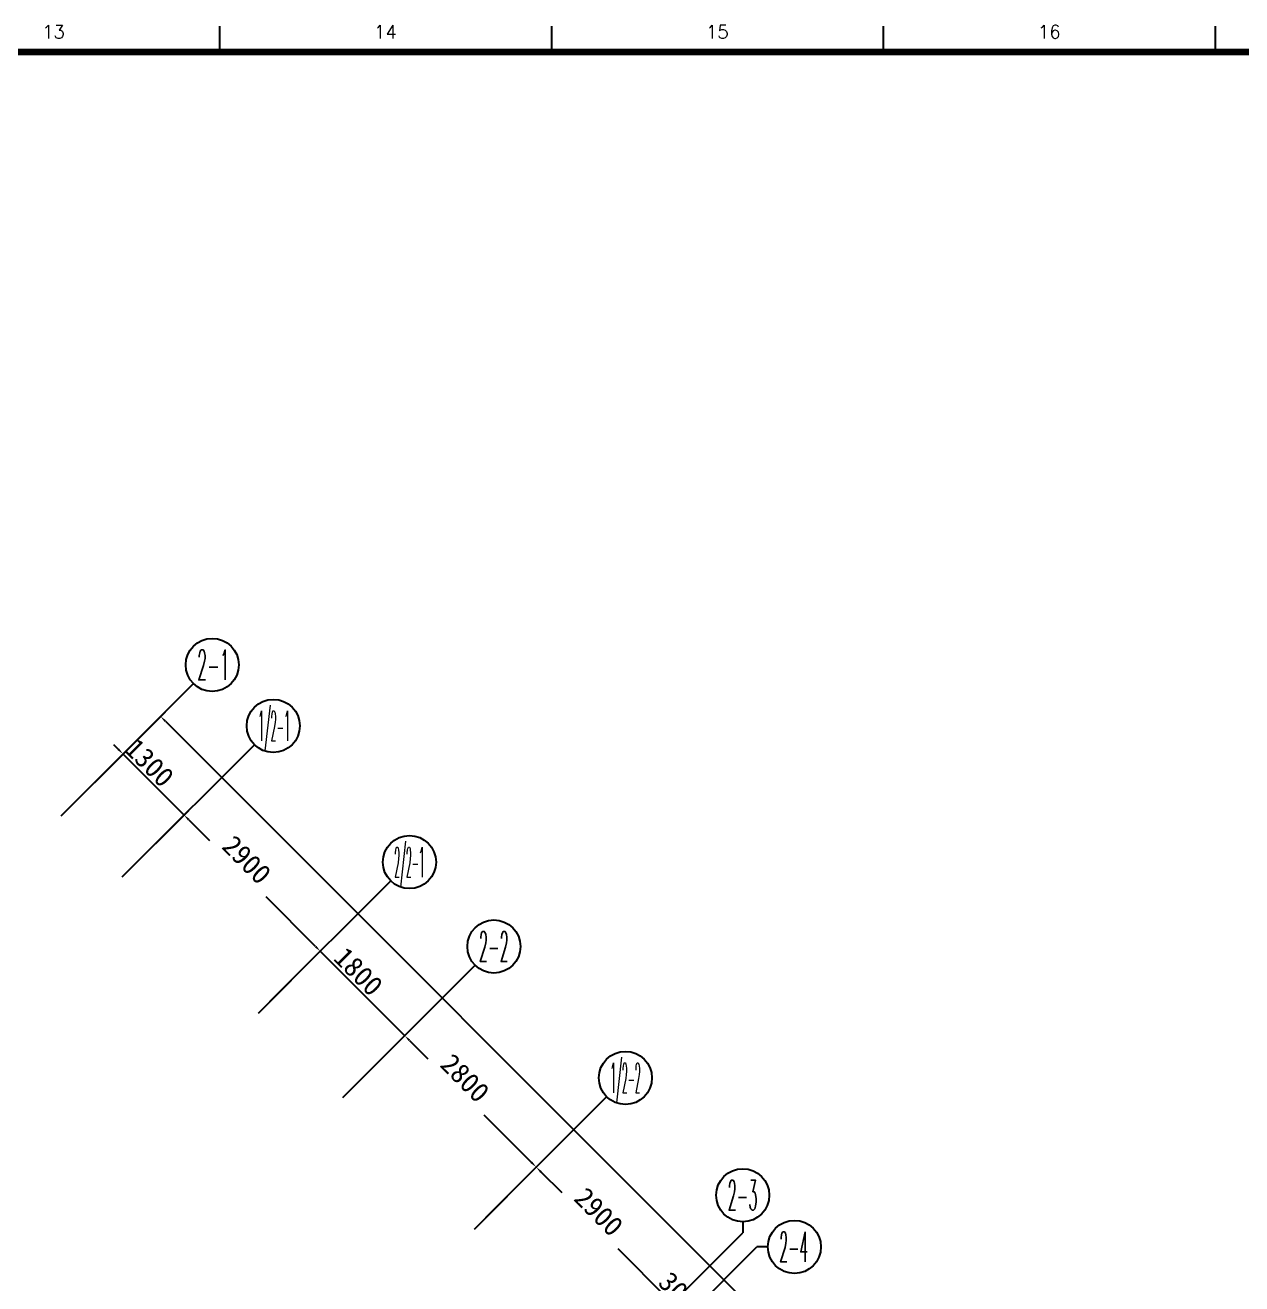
# Model space of a CAD drawing. Header units: inches. Extents: x 18712 to 314639, y 0 to 420500.
# Drawn here: x 93286 to 111613, y 316842 to 335804 of the extents above; entities that cross this region are included whole.
import ezdxf
from ezdxf.enums import TextEntityAlignment as Align

# ---------------------------------------------------------------- set-up
doc = ezdxf.new("R2010")
doc.units = ezdxf.units.IN
doc.header["$LTSCALE"] = 1000
doc.header["$MEASUREMENT"] = 0
doc.layers.get('0').update_dxf_attribs({"true_color": 0xffffff})
for name, color, linetype, true_color in [('AXIS_TEXT', 7, 'Continuous', 0xffffff), ('DIM', 3, 'Continuous', 0x00ff00), ('TK', 7, 'Continuous', 0xffffff), ('ZG-图框层', 4, 'Continuous', 0x00ffff)]:
    doc.layers.add(name, color=color, linetype=linetype, true_color=true_color)
doc.styles.add('_TCH_AXIS', font='txt.shx', dxfattribs={"height": 0.2, "bigfont": 'GBCBIG.shx'})
doc.styles.add('ISOCP', font='txt.shx', dxfattribs={"height": 0.2, "bigfont": 'gbcbig.shx'})
doc.dimstyles.new('TSSD_100_100$0', dxfattribs={"dimtxt": 300, "dimasz": 100, "dimexe": 100, "dimexo": 250, "dimgap": 100, "dimtad": 1, "dimdec": 0, "dimzin": 0, "dimdsep": 46, "dimtxsty": 'Standard', "dimcen": 0, "dimclrd": 256, "dimclre": 256, "dimclrt": 7, "dimadec": 0, "dimazin": 0, "dimtfac": 1, "dimtdec": 4, "dimtix": 1, "dimtmove": 2, "dimatfit": 3, "dimfxl": 1, "dimtolj": 1, "dimtzin": 0, "dimarcsym": 0})

# ---------------------------------------------------------------- blocks, each defined once
blk = doc.blocks.new('*D402')
at = {"layer": 'Defpoints', "color": 0, "transparency": 16777216}
for p in [(95680, 323904), (93652, 323714), (94572, 322795)]:
    blk.add_point(p, dxfattribs=at)
at = {"layer": 'DIM', "lineweight": -2, "transparency": 16777216}
for p, q in [((93829, 323891), (94832, 324894)), ((94690, 324894), (94620, 324964)), ((94761, 324823), (95680, 323904)), ((94748, 322972), (95751, 323974)), ((95751, 323833), (95822, 323762))]:
    blk.add_line(p, q, dxfattribs=at)
at = {"layer": 'DIM', "transparency": 16777216}
for points in [[(94679, 324882), (94702, 324905), (94761, 324823)], [(95763, 323845), (95739, 323821), (95680, 323904)]]:
    blk.add_solid(points, dxfattribs=at)
at = {"layer": 'DIM', "color": 7, "true_color": 0xffffff, "transparency": 16777216, "insert": (95160, 324692), "char_height": 300, "attachment_point": 5, "rotation": 315}
blk.add_mtext('\\A1;1300', dxfattribs=at)
blk = doc.blocks.new('*D403')
at = {"layer": 'Defpoints', "color": 0, "transparency": 16777216}
for p in [(94572, 322795), (97731, 321853), (96622, 320744)]:
    blk.add_point(p, dxfattribs=at)
at = {"layer": 'DIM', "lineweight": -2, "transparency": 16777216}
for p, q in [((94748, 322972), (95751, 323974)), ((95751, 323833), (96065, 323519)), ((97660, 321924), (96914, 322670)), ((96799, 320921), (97802, 321924))]:
    blk.add_line(p, q, dxfattribs=at)
at = {"layer": 'DIM', "transparency": 16777216}
for points in [[(95763, 323845), (95739, 323821), (95680, 323904)], [(97649, 321912), (97672, 321936), (97731, 321853)]]:
    blk.add_solid(points, dxfattribs=at)
at = {"layer": 'DIM', "color": 7, "true_color": 0xffffff, "transparency": 16777216, "insert": (96624, 323229), "char_height": 300, "attachment_point": 5, "rotation": 315}
blk.add_mtext('\\A1;2900', dxfattribs=at)
blk = doc.blocks.new('*D404')
at = {"layer": 'Defpoints', "color": 0, "transparency": 16777216}
for p in [(96622, 320744), (99004, 320580), (97895, 319472)]:
    blk.add_point(p, dxfattribs=at)
at = {"layer": 'DIM', "lineweight": -2, "transparency": 16777216}
for p, q in [((97660, 321924), (97590, 321994)), ((96799, 320921), (97802, 321924)), ((97731, 321853), (99004, 320580)), ((98072, 319648), (99075, 320651)), ((99075, 320510), (99145, 320439))]:
    blk.add_line(p, q, dxfattribs=at)
at = {"layer": 'DIM', "transparency": 16777216}
for points in [[(97649, 321912), (97672, 321936), (97731, 321853)], [(99086, 320521), (99063, 320498), (99004, 320580)]]:
    blk.add_solid(points, dxfattribs=at)
at = {"layer": 'DIM', "color": 7, "true_color": 0xffffff, "transparency": 16777216, "insert": (98307, 321546), "char_height": 300, "attachment_point": 5, "rotation": 315}
blk.add_mtext('\\A1;1800', dxfattribs=at)
blk = doc.blocks.new('*D405')
at = {"layer": 'Defpoints', "color": 0, "transparency": 16777216}
for p in [(97895, 319472), (100984, 318600), (99875, 317492)]:
    blk.add_point(p, dxfattribs=at)
at = {"layer": 'DIM', "lineweight": -2, "transparency": 16777216}
for p, q in [((98072, 319648), (99075, 320651)), ((99075, 320510), (99353, 320231)), ((100913, 318671), (100202, 319382)), ((100052, 317668), (101054, 318671))]:
    blk.add_line(p, q, dxfattribs=at)
at = {"layer": 'DIM', "transparency": 16777216}
for points in [[(99086, 320521), (99063, 320498), (99004, 320580)], [(100901, 318659), (100925, 318683), (100984, 318600)]]:
    blk.add_solid(points, dxfattribs=at)
at = {"layer": 'DIM', "color": 7, "true_color": 0xffffff, "transparency": 16777216, "insert": (99912, 319941), "char_height": 300, "attachment_point": 5, "rotation": 315}
blk.add_mtext('\\A1;2800', dxfattribs=at)
blk = doc.blocks.new('*D406')
at = {"layer": 'Defpoints', "color": 0, "transparency": 16777216}
for p in [(99875, 317492), (103034, 316550), (101926, 315441)]:
    blk.add_point(p, dxfattribs=at)
at = {"layer": 'DIM', "lineweight": -2, "transparency": 16777216}
for p, q in [((100052, 317668), (101054, 318671)), ((101054, 318530), (101368, 318216)), ((102964, 316620), (102217, 317367)), ((102102, 315618), (103105, 316620))]:
    blk.add_line(p, q, dxfattribs=at)
at = {"layer": 'DIM', "transparency": 16777216}
for points in [[(101066, 318541), (101043, 318518), (100984, 318600)], [(102952, 316609), (102975, 316632), (103034, 316550)]]:
    blk.add_solid(points, dxfattribs=at)
at = {"layer": 'DIM', "color": 7, "true_color": 0xffffff, "transparency": 16777216, "insert": (101927, 317926), "char_height": 300, "attachment_point": 5, "rotation": 315}
blk.add_mtext('\\A1;2900', dxfattribs=at)
blk = doc.blocks.new('*D407')
at = {"layer": 'Defpoints', "color": 0, "transparency": 16777216}
for p in [(103246, 316338), (101926, 315441), (102138, 315229)]:
    blk.add_point(p, dxfattribs=at)
at = {"layer": 'DIM', "lineweight": -2, "transparency": 16777216}
for p, q in [((102964, 316620), (102893, 316691)), ((102102, 315618), (103105, 316620)), ((103034, 316550), (103246, 316338)), ((102315, 315406), (103317, 316408)), ((103317, 316267), (103388, 316196))]:
    blk.add_line(p, q, dxfattribs=at)
at = {"layer": 'DIM', "transparency": 16777216}
for points in [[(102952, 316609), (102975, 316632), (103034, 316550)], [(103329, 316279), (103305, 316255), (103246, 316338)]]:
    blk.add_solid(points, dxfattribs=at)
at = {"layer": 'DIM', "color": 7, "true_color": 0xffffff, "transparency": 16777216, "insert": (103123, 316729), "char_height": 300, "attachment_point": 5, "rotation": 315}
blk.add_mtext('\\A1;300', dxfattribs=at)
blk = doc.blocks.new('*D414')
at = {"layer": 'Defpoints', "color": 0, "transparency": 16777216}
for p in [(93652, 323714), (132662, 288053), (130988, 286379)]:
    blk.add_point(p, dxfattribs=at)
at = {"layer": 'DIM', "lineweight": -2, "transparency": 16777216}
for p, q in [((93829, 323891), (95398, 325459)), ((95398, 325318), (113183, 307533)), ((132591, 288124), (114244, 306472)), ((131164, 286556), (132733, 288124))]:
    blk.add_line(p, q, dxfattribs=at)
at = {"layer": 'DIM', "transparency": 16777216}
for points in [[(95409, 325330), (95386, 325306), (95327, 325389)], [(132580, 288112), (132603, 288136), (132662, 288053)]]:
    blk.add_solid(points, dxfattribs=at)
at = {"layer": 'DIM', "color": 7, "true_color": 0xffffff, "transparency": 16777216, "insert": (113848, 307137), "char_height": 300, "attachment_point": 5, "rotation": 315}
blk.add_mtext('\\A1;52800', dxfattribs=at)
blk = doc.blocks.new('_AXISO')
at = {"lineweight": -3}
blk.add_circle((0, 0), 0.5, dxfattribs=at)

msp = doc.modelspace()

# ---------------------------------------------------------------- linework, layer by layer
at = {"layer": 'DIM', "lineweight": -3}
for p, q in [((94001, 324062.8), (95821.8, 325883.6)), ((94920.3, 323143.5), (96741.1, 324964.3)), ((96970.9, 321092.9), (98791.7, 322913.7)), ((98243.7, 319820.1), (100064.5, 321640.9)), ((100223.6, 317840.2), (102044.4, 319661)), ((102274.2, 315789.6), (104095, 317610.4)), ((104095, 317776.1), (104095, 317610.4)), ((102486.3, 315577.5), (104307.1, 317398.3)), ((104472.8, 317398.3), (104307.1, 317398.3))]:
    msp.add_line(p, q, dxfattribs=at)
at = {"layer": 'TK', "lineweight": -3}
for p, q in [((96212.2, 335791.3), (96212.2, 335400)), ((101212.2, 335791.3), (101212.2, 335400)), ((106212.2, 335791.3), (106212.2, 335400)), ((111212.2, 335791.3), (111212.2, 335400))]:
    msp.add_line(p, q, dxfattribs=at)
at = {"layer": 'TK', "lineweight": -3, "const_width": 100}
msp.add_lwpolyline([(21212.2, 335400), (21212.2, 253300), (136612.2, 253300), (136612.2, 335400)], close=True, dxfattribs=at)
at = {"layer": 'ZG-图框层', "lineweight": -3, "const_width": 100}
msp.add_lwpolyline([(21212.2, 253300), (136612.2, 253300), (136612.2, 335400), (21212.2, 335400)], close=True, dxfattribs=at)

# ---------------------------------------------------------------- block references
at = {"layer": 'DIM'}
ref = msp.add_blockref('_AXISO', (96104.7, 326166.4), dxfattribs=dict(at, xscale=800, yscale=800))
ref.add_attrib('A', '2-1', (95878.4, 325940.1), dxfattribs={"layer": 'AXIS_TEXT', "height": 452.55, "style": '_TCH_AXIS', "width": 0.381818})
ref = msp.add_blockref('_AXISO', (97023.9, 325247.2), dxfattribs=dict(at, xscale=800, yscale=800))
ref.add_attrib('A', '1/2-1', (96797.6, 325020.9), dxfattribs={"layer": 'AXIS_TEXT', "height": 452.55, "style": '_TCH_AXIS', "width": 0.228261})
ref = msp.add_blockref('_AXISO', (99074.5, 323196.6), dxfattribs=dict(at, xscale=800, yscale=800))
ref.add_attrib('A', '2/2-1', (98848.2, 322970.3), dxfattribs={"layer": 'AXIS_TEXT', "height": 452.55, "style": '_TCH_AXIS', "width": 0.216495})
ref = msp.add_blockref('_AXISO', (100347.3, 321923.8), dxfattribs=dict(at, xscale=800, yscale=800))
ref.add_attrib('A', '2-2', (100121, 321697.5), dxfattribs={"layer": 'AXIS_TEXT', "height": 452.55, "style": '_TCH_AXIS', "width": 0.35})
ref = msp.add_blockref('_AXISO', (102327.2, 319943.9), dxfattribs=dict(at, xscale=800, yscale=800))
ref.add_attrib('A', '1/2-2', (102100.9, 319717.6), dxfattribs={"layer": 'AXIS_TEXT', "height": 452.55, "style": '_TCH_AXIS', "width": 0.216495})
ref = msp.add_blockref('_AXISO', (104095, 318176.1), dxfattribs=dict(at, xscale=800, yscale=800))
ref.add_attrib('A', '2-3', (103868.7, 317949.8), dxfattribs={"layer": 'AXIS_TEXT', "height": 452.55, "style": '_TCH_AXIS', "width": 0.35})
ref = msp.add_blockref('_AXISO', (104872.8, 317398.3), dxfattribs=dict(at, xscale=800, yscale=800))
ref.add_attrib('A', '2-4', (104646.5, 317172), dxfattribs={"layer": 'AXIS_TEXT', "height": 452.55, "style": '_TCH_AXIS', "width": 0.33871})

# ---------------------------------------------------------------- texts
at = {"layer": 'TK', "style": 'ISOCP'}
for s, p in [('13', (93712.2, 335703.8)), ('14', (98712.2, 335703.8)), ('15', (103712.2, 335703.8)), ('16', (108712.2, 335703.8))]:
    msp.add_text(s, height=200, dxfattribs=at).set_placement(p, align=Align.MIDDLE_CENTER)

# ---------------------------------------------------------------- dimensions: what is measured, and where the dimension line sits
at = {"layer": 'DIM'}
for base, p1, p2, text, picture, middle in [((132662.1, 288053.3), (93652.4, 323714.2), (130987.7, 286378.9), '52800', '*D414', (113847.5, 307136.6)), ((95680.4, 323903.7), (93652.4, 323714.2), (94571.7, 322794.9), '1300', '*D402', (95160.4, 324692.4)), ((97731, 321853.1), (94571.7, 322794.9), (96622.3, 320744.3), '2900', '*D403', (96623.7, 323229.1)), ((99003.8, 320580.3), (96622.3, 320744.3), (97895.1, 319471.5), '1800', '*D404', (98307, 321545.7)), ((100983.7, 318600.4), (97895.1, 319471.5), (99875, 317491.6), '2800', '*D405', (99911.7, 319941)), ((103034.3, 316549.7), (99875, 317491.6), (101925.6, 315441), '2900', '*D406', (101927, 317925.8)), ((103246.4, 316337.6), (101925.6, 315441), (102137.7, 315228.9), '300', '*D407', (103123.3, 316729.5))]:
    dim = msp.add_linear_dim(base=base, p1=p1, p2=p2, angle=315, text=text, dimstyle='TSSD_100_100$0', override={"dimscale": 1, "dimlfac": 1}, dxfattribs=at)
    dim.commit()
    dim.dimension.update_dxf_attribs({"geometry": picture, "text_midpoint": middle, "dimtype": 161})

doc.saveas('drawing.dxf')
